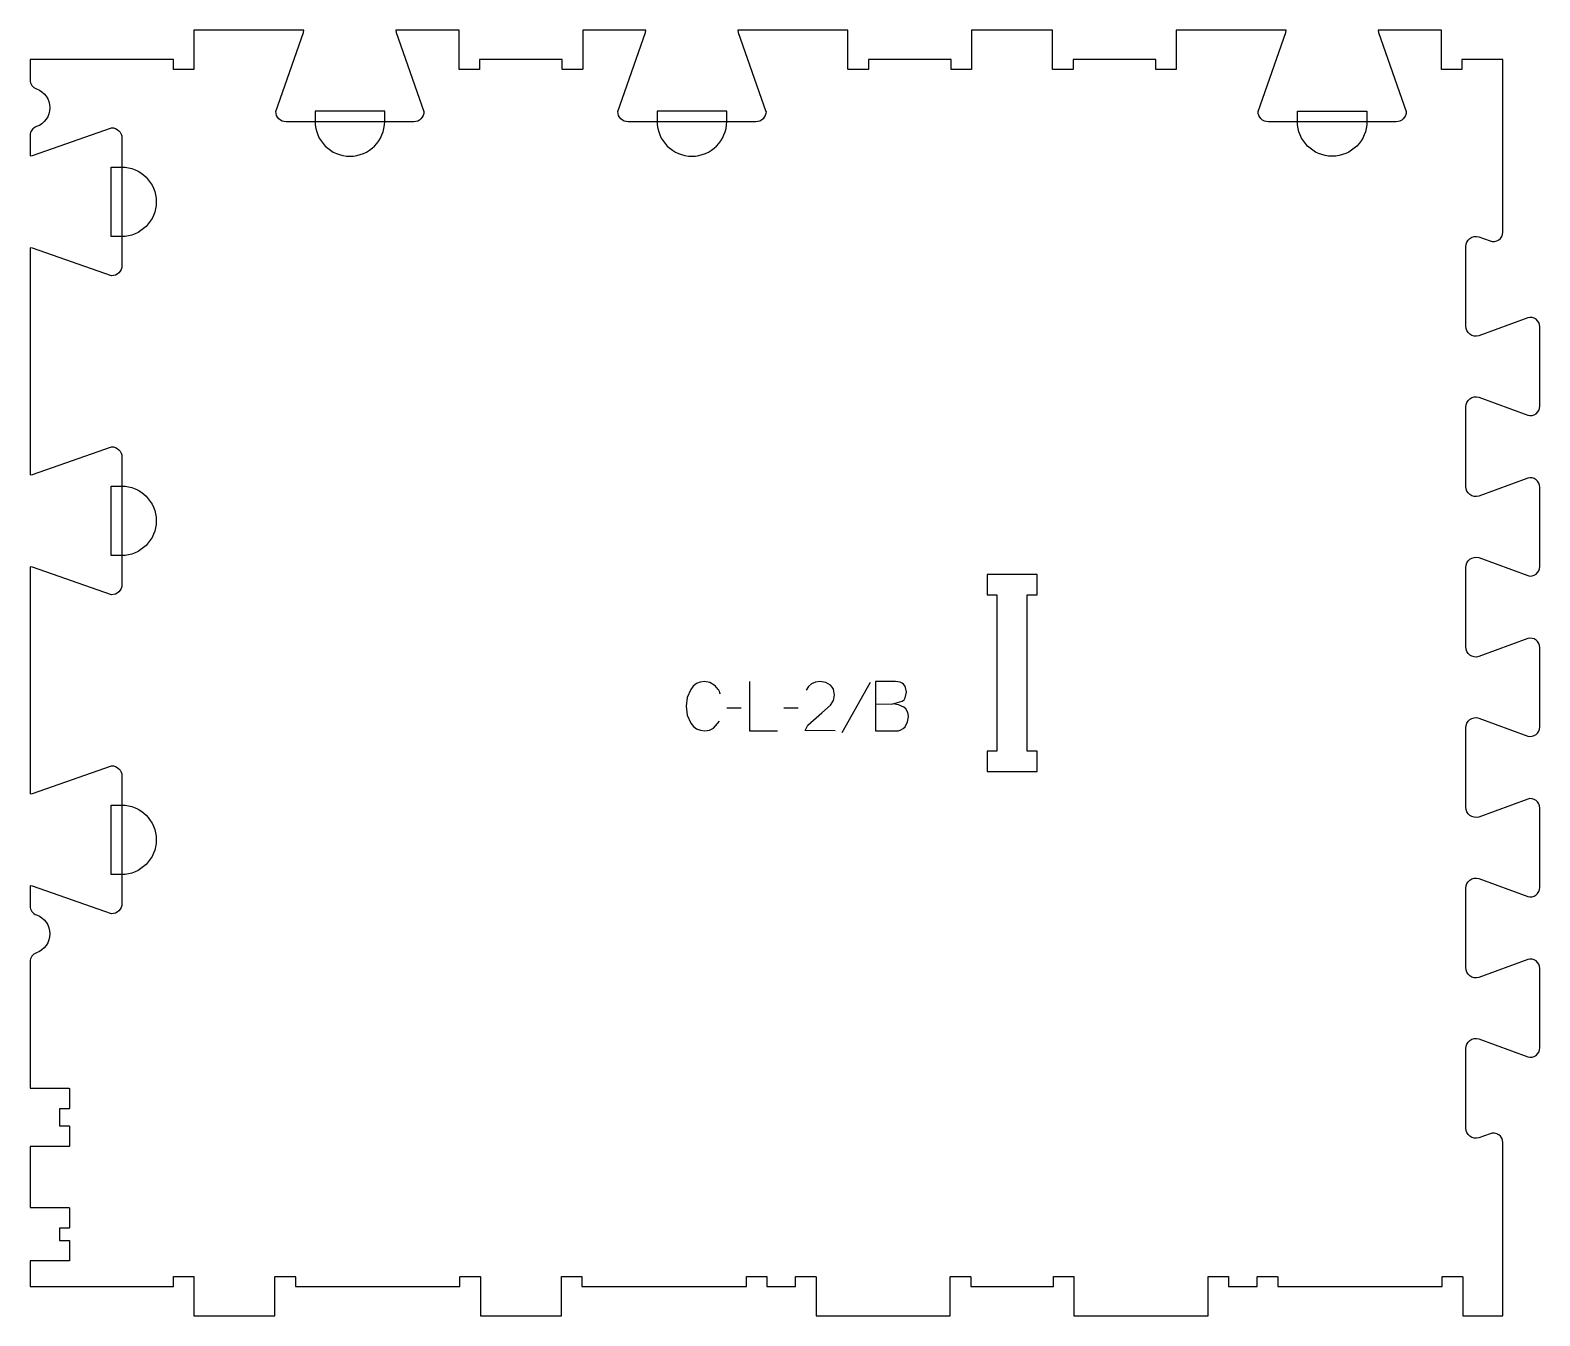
# Model space of a CAD drawing. Header units: millimetres. Extents: x -459 to 463, y -387 to 398.
import ezdxf

# ---------------------------------------------------------------- set-up
doc = ezdxf.new("R2010")
doc.units = ezdxf.units.MM
for name, color, linetype, true_color in [('1_ANYTOOL_1MMDEEP_LABELS_S', 2, 'Continuous', 0xffff00), ('3_ANYTOOL_CUTTHROUGH_INSID', 4, 'Continuous', 0x00ffff), ('4_ANYTOOL_CUTTHROUGH_OUTSI', 5, 'Continuous', 0x0000ff), ('5_ANYTOOL_HALF_MILL_9MM_IN', 3, 'Continuous', 0x00ff00)]:
    doc.layers.add(name, color=color, linetype=linetype, true_color=true_color)

msp = doc.modelspace()

# ---------------------------------------------------------------- linework, layer by layer
at = {"layer": '1_ANYTOOL_1MMDEEP_LABELS_S'}
for p, q in [((54.35, -0.47), (37.16, -31.24)), ((-24.34, -16.11), (-33.12, -16.2)), ((10.55, -16.11), (1.76, -16.2))]:
    msp.add_line(p, q, dxfattribs=at)
msp.add_lwpolyline([(-36.98, -7.5, 0.131103), (-40.75, -2.14), (-43.51, -0.54), (-46.84, 0), (-49.43, -0.29), (-51.69, -1.18), (-53.61, -2.65), (-55.19, -4.71), (-57.28, -9.62), (-57.98, -15), (-57.27, -20.39), (-55.15, -25.33), (-53.53, -27.37), (-51.55, -28.83), (-49.2, -29.71), (-46.49, -30), (-43.64, -29.59), (-41.26, -28.37), (-37.66, -24.17)], format="xyb", dxfattribs=at)
for points in [[(-19.19, 0), (-19.19, -30), (-2.09, -30)], [(33.14, -29.96), (14.84, -29.91), (16.4, -26.54), (24.86, -19.07), (30.31, -14.36), (32.08, -11.58), (32.66, -8.23), (32.03, -4.68), (31.24, -3.27), (30.14, -2.1), (27.28, -0.53), (23.75, 0), (21, -0.32), (18.67, -1.28), (16.76, -2.87), (15.26, -5.1)], [(57.78, 0), (57.78, -30), (67.46, -30), (69.99, -30.09), (71.73, -29.97), (73.27, -29.51), (74.61, -28.69), (75.74, -27.51), (77.31, -24.63), (77.84, -21.47), (77.65, -19.58), (77.11, -17.98), (76.2, -16.67), (74.92, -15.64), (71.81, -14.22), (68.32, -13.54)], [(57.78, -13.67), (68.32, -13.54), (74.02, -12), (75.13, -11.14), (75.92, -9.93), (76.55, -6.47), (76.13, -3.64), (75.61, -2.53), (74.88, -1.62), (73.94, -0.91), (72.79, -0.4), (69.86, 0), (57.78, 0)]]:
    msp.add_lwpolyline(points, dxfattribs=at)
at = {"layer": '3_ANYTOOL_CUTTHROUGH_INSID'}
msp.add_lwpolyline([(156.37, 65.54), (125.87, 65.54), (125.87, 53.04), (131.87, 53.04), (131.87, -42.46), (125.87, -42.46), (125.87, -54.96), (156.37, -54.96), (156.37, -42.46), (150.37, -42.46), (150.37, 53.04), (156.37, 53.04)], close=True, dxfattribs=at)
at = {"layer": '4_ANYTOOL_CUTTHROUGH_OUTSI'}
msp.add_lwpolyline([(-26.32, 398.04), (-26.09, 396.65), (-9.19, 348.38), (-9.18, 348.29, -0.414214), (-15.43, 342.04), (-93.43, 342.04, -0.414214), (-99.68, 348.29), (-99.67, 348.38), (-82.77, 396.66), (-82.54, 398.04), (-121.13, 398.04), (-121.13, 374.29, -0.414214), (-121.38, 374.04), (-133.38, 374.04, -0.414214), (-133.63, 374.29), (-133.63, 380.04), (-184.13, 380.04), (-184.13, 374.29, -0.414214), (-184.38, 374.04), (-196.38, 374.04, -0.414214), (-196.63, 374.29), (-196.63, 398.04), (-235.23, 398.04), (-235, 396.65), (-218.1, 348.38), (-218.09, 348.29, -0.414214), (-224.34, 342.04), (-302.34, 342.04, -0.414214), (-308.59, 348.29), (-308.57, 348.38), (-291.67, 396.66), (-291.44, 398.04), (-358.63, 398.04), (-358.63, 374.29, -0.414214), (-358.88, 374.04), (-370.88, 374.04, -0.414214), (-371.13, 374.29), (-371.13, 380.04), (-458.63, 380.04), (-458.63, 367.64, 0.315906), (-454.8, 362.22, -0.707107), (-454.8, 339.12, 0.317837), (-458.63, 333.7), (-458.63, 321.3), (-457.24, 321.54), (-408.97, 338.43), (-408.88, 338.44, -0.414214), (-402.63, 332.19), (-402.63, 254.19, -0.414214), (-408.88, 247.94), (-408.97, 247.96), (-457.25, 264.86), (-458.63, 265.09), (-458.63, 126.4), (-457.24, 126.64), (-408.97, 143.53), (-408.88, 143.54, -0.414214), (-402.63, 137.29), (-402.63, 59.29, -0.414214), (-408.88, 53.04), (-408.97, 53.06), (-457.25, 69.96), (-458.63, 70.19), (-458.63, -68.5), (-457.24, -68.26), (-408.97, -51.37), (-408.88, -51.36, -0.414214), (-402.63, -57.61), (-402.63, -135.61, -0.414214), (-408.88, -141.86), (-408.97, -141.84), (-457.25, -124.94), (-458.63, -124.71), (-458.63, -137.11, 0.315906), (-454.8, -142.53, -0.707107), (-454.8, -165.63, 0.317837), (-458.63, -171.05), (-458.63, -248.46), (-434.88, -248.46, -0.414214), (-434.63, -248.71), (-434.63, -260.71, -0.414214), (-434.88, -260.96), (-440.63, -260.96), (-440.63, -271.46), (-434.88, -271.46, -0.414214), (-434.63, -271.71), (-434.63, -283.71, -0.414214), (-434.88, -283.96), (-458.63, -283.96), (-458.63, -321.37), (-434.88, -321.37, -0.414214), (-434.63, -321.62), (-434.63, -333.62, -0.414214), (-434.88, -333.87), (-440.63, -333.87), (-440.63, -341.46), (-434.88, -341.46, -0.414214), (-434.63, -341.71), (-434.63, -353.71, -0.414214), (-434.88, -353.96), (-458.63, -353.96), (-458.63, -369.46), (-371.13, -369.46), (-371.13, -363.71, -0.414214), (-370.88, -363.46), (-358.88, -363.46, -0.414214), (-358.63, -363.71), (-358.63, -387.46), (-309.13, -387.46), (-309.13, -363.71, -0.414214), (-308.88, -363.46), (-296.88, -363.46, -0.414214), (-296.63, -363.71), (-296.63, -369.46), (-196.13, -369.46), (-196.13, -363.71, -0.414214), (-195.88, -363.46), (-183.88, -363.46, -0.414214), (-183.63, -363.71), (-183.63, -387.46), (-134.13, -387.46), (-134.13, -363.71, -0.414214), (-133.88, -363.46), (-121.88, -363.46, -0.414214), (-121.63, -363.71), (-121.63, -369.46), (-21.13, -369.46), (-21.13, -363.71, -0.414214), (-20.88, -363.46), (-8.88, -363.46, -0.414214), (-8.63, -363.71), (-8.63, -369.46), (8.87, -369.46), (8.87, -363.71, -0.414214), (9.12, -363.46), (21.12, -363.46, -0.414214), (21.37, -363.71), (21.37, -387.46), (103.37, -387.46), (103.37, -363.71, -0.414214), (103.62, -363.46), (115.62, -363.46, -0.414214), (115.87, -363.71), (115.87, -369.46), (166.37, -369.46), (166.37, -363.71, -0.414214), (166.62, -363.46), (178.62, -363.46, -0.414214), (178.87, -363.71), (178.87, -387.46), (260.87, -387.46), (260.87, -363.71, -0.414214), (261.12, -363.46), (273.12, -363.46, -0.414214), (273.37, -363.71), (273.37, -369.46), (290.87, -369.46), (290.87, -363.71, -0.414214), (291.12, -363.46), (303.12, -363.46, -0.414214), (303.37, -363.71), (303.37, -369.46), (403.87, -369.46), (403.87, -363.71, -0.414214), (404.12, -363.46), (416.12, -363.46, -0.414214), (416.37, -363.71), (416.37, -387.46), (440.87, -387.46), (440.87, -281.57, 0.522099), (433.12, -276.18), (426.32, -278.69, -0.015608), (426.3, -278.7, -0.502397), (418.26, -272.71), (418.26, -224.21, -0.502397), (426.3, -218.22, -0.015604), (426.32, -218.22), (456.09, -229.22, 0.501976), (463.48, -223.71), (463.48, -175.21, 0.501971), (456.09, -169.7), (426.32, -180.69, -0.015608), (426.3, -180.7, -0.502397), (418.26, -174.71), (418.26, -126.21, -0.502397), (426.3, -120.22, -0.015604), (426.32, -120.22), (456.08, -131.22, 0.501976), (463.48, -125.71), (463.48, -77.21, 0.501971), (456.08, -71.7), (426.32, -82.69, -0.015608), (426.3, -82.7, -0.502397), (418.26, -76.71), (418.26, -28.21, -0.502397), (426.3, -22.22, -0.015604), (426.32, -22.22), (456.08, -33.22, 0.501976), (463.48, -27.71), (463.48, 20.79, 0.501971), (456.08, 26.3), (426.32, 15.31, -0.015608), (426.3, 15.3, -0.502397), (418.26, 21.29), (418.25, 69.79, -0.502397), (426.3, 75.78, -0.015604), (426.32, 75.78), (456.08, 64.78, 0.501976), (463.48, 70.29), (463.48, 118.8, 0.501971), (456.08, 124.31), (426.32, 113.31, -0.015608), (426.3, 113.3, -0.502397), (418.25, 119.29), (418.25, 167.8, -0.502397), (426.3, 173.78, -0.015604), (426.32, 173.78), (456.08, 162.78, 0.501976), (463.48, 168.29), (463.48, 216.8, 0.501971), (456.08, 222.31), (426.32, 211.31, -0.015608), (426.3, 211.3, -0.502397), (418.25, 217.29), (418.25, 265.8, -0.502397), (426.3, 271.78, -0.015598), (426.31, 271.78), (433.12, 269.26, 0.522086), (440.87, 274.66), (440.87, 380.04), (415.87, 380.04), (415.87, 374.29, -0.414214), (415.62, 374.04), (403.62, 374.04, -0.414214), (403.37, 374.29), (403.37, 398.04), (364.77, 398.04), (365, 396.65), (381.9, 348.38), (381.91, 348.29, -0.414214), (375.66, 342.04), (297.66, 342.04, -0.414214), (291.41, 348.29), (291.43, 348.38), (308.33, 396.66), (308.56, 398.04), (241.37, 398.04), (241.37, 374.29, -0.414214), (241.12, 374.04), (229.12, 374.04, -0.414214), (228.87, 374.29), (228.87, 380.04), (178.37, 380.04), (178.37, 374.29, -0.414214), (178.12, 374.04), (166.12, 374.04, -0.414214), (165.87, 374.29), (165.87, 398.04), (116.37, 398.04), (116.37, 374.29, -0.414214), (116.12, 374.04), (104.12, 374.04, -0.414214), (103.87, 374.29), (103.87, 380.04), (53.37, 380.04), (53.37, 374.29, -0.414214), (53.12, 374.04), (41.12, 374.04, -0.414214), (40.87, 374.29), (40.87, 398.04)], format="xyb", close=True, dxfattribs=at)
at = {"layer": '5_ANYTOOL_HALF_MILL_9MM_IN'}
for points in [[(-284.59, 342.29, 1), (-242.09, 342.29), (-242.09, 348.54), (-284.59, 348.54)], [(-75.68, 342.29, 1), (-33.18, 342.29), (-33.18, 348.54), (-75.68, 348.54)], [(357.91, 342.29, -1), (315.41, 342.29), (315.41, 348.54), (357.91, 348.54)], [(-402.88, 314.44, -1), (-402.88, 271.94), (-409.13, 271.94), (-409.13, 314.44)], [(-402.88, 119.54, -1), (-402.88, 77.04), (-409.13, 77.04), (-409.13, 119.54)], [(-402.88, -75.36, -1), (-402.88, -117.86), (-409.13, -117.86), (-409.13, -75.36)]]:
    msp.add_lwpolyline(points, format="xyb", close=True, dxfattribs=at)

doc.saveas('drawing.dxf')
